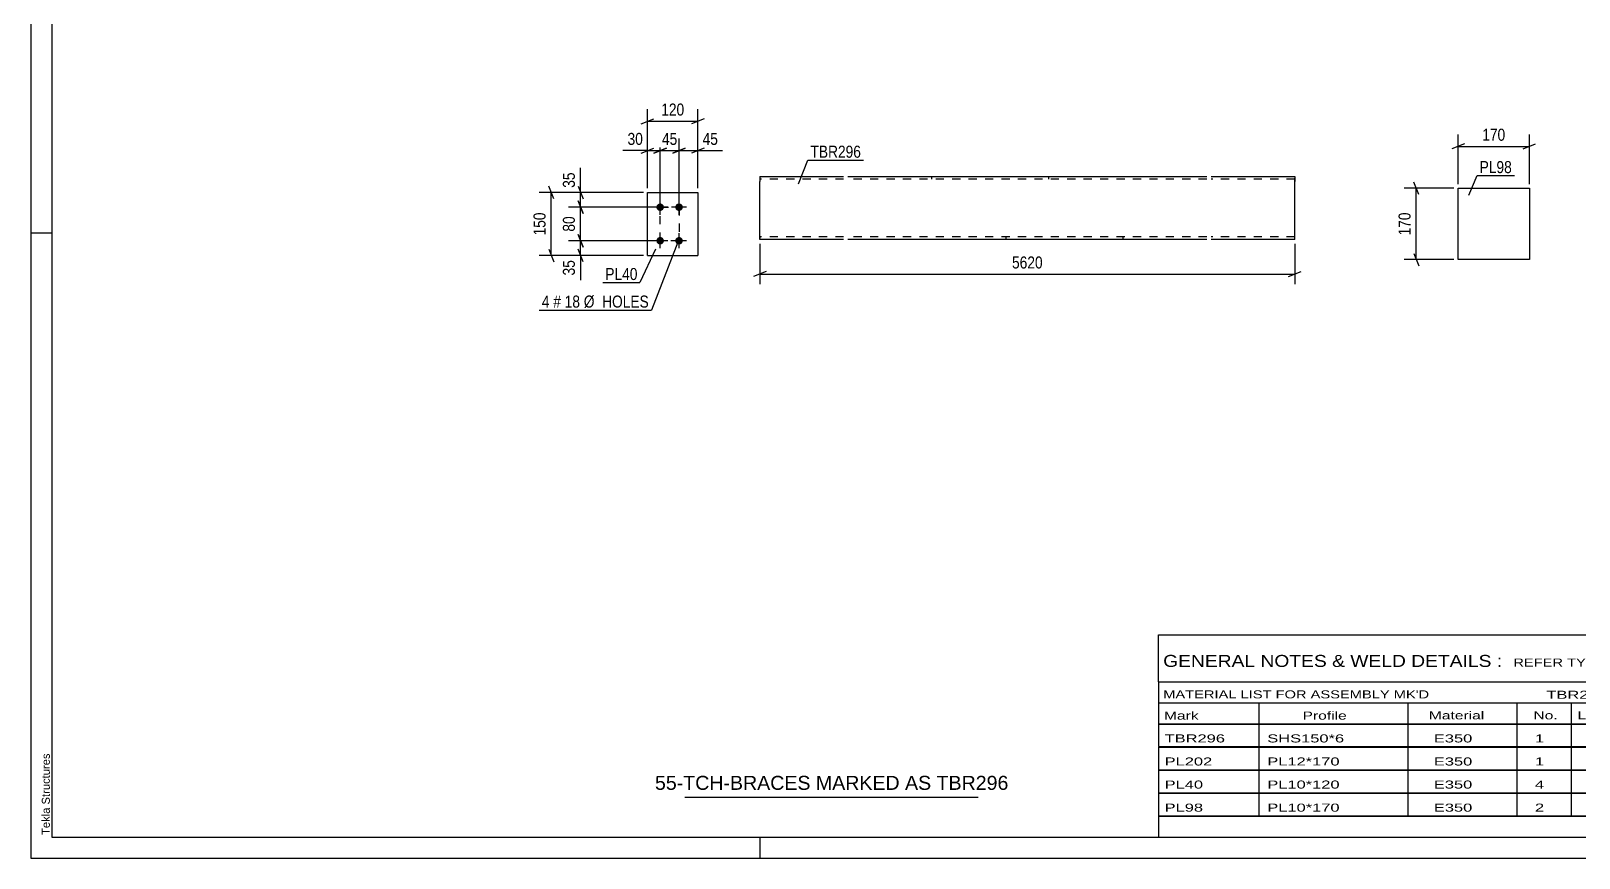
# Model space of a CAD drawing. Header units: millimetres. Extents: x 0 to 594, y 0 to 420.
# Drawn here: x 0 to 369.4, y 0 to 197.2 of the extents above; entities that cross this region are included whole.
import ezdxf

# ---------------------------------------------------------------- set-up
doc = ezdxf.new("R2010")
doc.units = ezdxf.units.MM
doc.linetypes.add('DXK_LINE_DOT2', pattern=[3.9198, 1.9599, -1.9599])
doc.styles.add('Arial', font='ARIAL.TTF', dxfattribs={"height": 0.2})
doc.styles.add('Arial Narrow', font='ARIALN.TTF', dxfattribs={"height": 0.2})

# ---------------------------------------------------------------- blocks, each defined once
blk = doc.blocks.new('Unknown-580609117-1130')
at = {"color": 5, "linetype": 'Continuous'}
for p, q in [((0, 420), (0, 0)), ((5, 415), (5, 5)), ((5, 149), (0, 149)), ((5, 5), (589, 5)), ((174, 0), (174, 5)), ((0, 0), (594, 0))]:
    blk.add_line(p, q, dxfattribs=at)
at = {"color": 174, "linetype": 'Continuous', "style": 'Arial'}
blk.add_text('Tekla Structures', height=1.9102, rotation=90, dxfattribs=at).set_placement((4.5, 5.5))
blk = doc.blocks.new('Bolt-580609117-2195 - 2161')
at = {"linetype": 'Continuous'}
for points in [[(150.13, 156.07), (150.32, 156.05), (150.5, 155.99), (150.66, 155.9), (150.8, 155.77), (150.91, 155.62), (150.99, 155.45), (151.03, 155.27), (151.03, 155.08), (150.99, 154.89), (150.91, 154.72), (150.8, 154.57), (150.66, 154.44), (150.5, 154.35), (150.32, 154.29), (150.13, 154.27), (149.95, 154.29), (149.77, 154.35), (149.61, 154.44), (149.47, 154.57), (149.35, 154.72), (149.28, 154.89), (149.24, 155.08), (149.24, 155.27), (149.28, 155.45), (149.35, 155.62), (149.47, 155.77), (149.61, 155.9), (149.77, 155.99), (149.95, 156.05)], [(154.63, 156.07), (154.82, 156.05), (155, 155.99), (155.16, 155.9), (155.3, 155.77), (155.41, 155.62), (155.49, 155.45), (155.53, 155.27), (155.53, 155.08), (155.49, 154.89), (155.41, 154.72), (155.3, 154.57), (155.16, 154.44), (155, 154.35), (154.82, 154.29), (154.63, 154.27), (154.45, 154.29), (154.27, 154.35), (154.11, 154.44), (153.97, 154.57), (153.85, 154.72), (153.78, 154.89), (153.74, 155.08), (153.74, 155.27), (153.78, 155.45), (153.85, 155.62), (153.97, 155.77), (154.11, 155.9), (154.27, 155.99), (154.45, 156.05)], [(150.13, 148.07), (150.32, 148.05), (150.5, 147.99), (150.66, 147.9), (150.8, 147.77), (150.91, 147.62), (150.99, 147.45), (151.03, 147.27), (151.03, 147.08), (150.99, 146.89), (150.91, 146.72), (150.8, 146.57), (150.66, 146.44), (150.5, 146.35), (150.32, 146.29), (150.13, 146.27), (149.95, 146.29), (149.77, 146.35), (149.61, 146.44), (149.47, 146.57), (149.35, 146.72), (149.28, 146.89), (149.24, 147.08), (149.24, 147.27), (149.28, 147.45), (149.35, 147.62), (149.47, 147.77), (149.61, 147.9), (149.77, 147.99), (149.95, 148.05)], [(154.63, 148.07), (154.82, 148.05), (155, 147.99), (155.16, 147.9), (155.3, 147.77), (155.41, 147.62), (155.49, 147.45), (155.53, 147.27), (155.53, 147.08), (155.49, 146.89), (155.41, 146.72), (155.3, 146.57), (155.16, 146.44), (155, 146.35), (154.82, 146.29), (154.63, 146.27), (154.45, 146.29), (154.27, 146.35), (154.11, 146.44), (153.97, 146.57), (153.85, 146.72), (153.78, 146.89), (153.74, 147.08), (153.74, 147.27), (153.78, 147.45), (153.85, 147.62), (153.97, 147.77), (154.11, 147.9), (154.27, 147.99), (154.45, 148.05)]]:
    blk.add_hatch(color=1, dxfattribs=at).paths.add_polyline_path(points)
at = {"color": 1, "linetype": 'Continuous'}
for p, q in [((151.93, 155.17), (148.33, 155.17)), ((150.13, 153.37), (150.13, 156.97)), ((156.43, 155.17), (152.83, 155.17)), ((154.63, 153.37), (154.63, 156.97)), ((150.13, 145.37), (150.13, 148.97)), ((154.63, 145.37), (154.63, 148.97)), ((151.93, 147.17), (148.33, 147.17)), ((156.43, 147.17), (152.83, 147.17))]:
    blk.add_line(p, q, dxfattribs=at)
blk = doc.blocks.new('Part-580609117-2200 - 2161')
at = {"color": 2, "linetype": 'Continuous'}
for p, q in [((147.13, 143.67), (147.13, 158.67)), ((147.13, 158.67), (159.13, 158.67)), ((159.13, 158.67), (159.13, 143.67)), ((147.13, 143.67), (147.13, 143.67)), ((147.13, 143.67), (159.13, 143.67)), ((159.13, 143.67), (159.13, 143.67))]:
    blk.add_line(p, q, dxfattribs=at)
at = {"color": 7, "linetype": 'DXK_LINE_DOT2'}
for p, q in [((147.13, 158.67), (159.13, 158.67)), ((147.13, 143.67), (159.13, 143.67))]:
    blk.add_line(p, q, dxfattribs=at)
blk = doc.blocks.new('Part-580609117-2404 - 2398')
at = {"color": 2, "linetype": 'Continuous'}
for p, q in [((340.53, 159.67), (357.53, 159.67)), ((340.53, 142.67), (340.53, 159.67)), ((357.53, 159.67), (357.53, 142.67)), ((357.53, 142.67), (340.53, 142.67))]:
    blk.add_line(p, q, dxfattribs=at)
blk = doc.blocks.new('Part-580609117-2436 - 2429')
at = {"color": 2, "linetype": 'Continuous'}
for p, q in [((173.91, 162.47), (173.91, 161.27)), ((173.91, 162.47), (193.91, 162.47)), ((173.91, 148.21), (173.91, 161.27)), ((194.91, 162.47), (280.57, 162.47)), ((281.57, 162.47), (301.57, 162.47)), ((301.57, 162.47), (301.57, 162.38)), ((301.57, 162.38), (301.57, 161.27)), ((301.57, 147.47), (301.57, 161.27)), ((173.91, 147.56), (173.91, 148.21)), ((173.91, 147.47), (173.91, 147.56)), ((193.91, 147.47), (173.91, 147.47)), ((280.57, 147.47), (194.91, 147.47)), ((301.57, 147.47), (281.57, 147.47))]:
    blk.add_line(p, q, dxfattribs=at)
at = {"color": 7, "linetype": 'DXK_LINE_DOT2'}
for p, q in [((193.91, 161.87), (173.91, 161.87)), ((280.57, 161.87), (194.91, 161.87)), ((214.91, 162.47), (214.91, 161.87)), ((242.83, 162.47), (242.83, 161.87)), ((301.57, 161.87), (281.57, 161.87)), ((301.57, 161.27), (301.57, 162.12)), ((173.91, 148.21), (173.91, 147.82)), ((173.91, 148.07), (173.91, 148.12)), ((193.91, 148.07), (173.91, 148.07)), ((280.57, 148.07), (194.91, 148.07)), ((232.65, 147.47), (232.65, 148.07)), ((260.57, 147.47), (260.57, 148.07)), ((301.57, 148.07), (281.57, 148.07)), ((301.57, 148.07), (301.57, 148.12))]:
    blk.add_line(p, q, dxfattribs=at)
blk = doc.blocks.new('Rectangle-580609117-2384 - 2161')
at = {"color": 1, "linetype": 'DXK_LINE_DOT2'}
blk.add_lwpolyline([(150.13, 155.17), (154.63, 155.17), (154.63, 147.17), (150.13, 147.17), (150.13, 155.17)], close=True, dxfattribs=at)
blk = doc.blocks.new('StraightDimension-580609117-2368 - 2161')
at = {"color": 7, "linetype": 'Continuous'}
for p, q in [((147.13, 159.67), (147.13, 178.52)), ((159.13, 159.67), (159.13, 178.52)), ((145.63, 175.07), (148.63, 176.27)), ((147.13, 175.67), (159.13, 175.67)), ((160.63, 176.27), (157.63, 175.07))]:
    blk.add_line(p, q, dxfattribs=at)
at = {"color": 0}
blk.add_wipeout([(156.48, 176.42), (156.48, 180.62), (149.79, 180.62), (149.79, 176.42)], dxfattribs=at)
at = {"color": 3, "style": 'Arial Narrow'}
blk.add_text('120', height=2.863, dxfattribs=at).set_placement((150.39, 177.02))
blk = doc.blocks.new('StraightDimension-580609117-2300 - 2161')
at = {"color": 7, "linetype": 'Continuous'}
for p, q in [((130.53, 160.17), (131.73, 157.17)), ((146.13, 158.67), (128.28, 158.67)), ((149.13, 155.17), (128.28, 155.17)), ((131.73, 153.67), (130.53, 156.67)), ((131.13, 155.17), (131.13, 158.67))]:
    blk.add_line(p, q, dxfattribs=at)
at = {"color": 0}
blk.add_wipeout([(130.38, 164.05), (126.18, 164.05), (126.18, 159.2), (130.38, 159.2)], dxfattribs=at)
at = {"color": 7, "linetype": 'Continuous'}
blk.add_line((131.13, 158.67), (131.13, 164.58), dxfattribs=at)
blk.add_line((131.13, 158.67), (131.13, 164.58), dxfattribs=at)
at = {"color": 3, "style": 'Arial Narrow'}
blk.add_text('35', height=2.863, rotation=90.0002, dxfattribs=at).set_placement((129.78, 159.8))
blk = doc.blocks.new('StraightDimension-580609117-2277 - 2161')
at = {"color": 7, "linetype": 'Continuous'}
for p, q in [((130.53, 148.67), (131.73, 145.67)), ((149.13, 147.17), (128.28, 147.17)), ((131.73, 142.17), (130.53, 145.17)), ((131.13, 143.67), (131.13, 147.17)), ((146.13, 143.67), (128.28, 143.67))]:
    blk.add_line(p, q, dxfattribs=at)
at = {"color": 0}
blk.add_wipeout([(130.38, 143.15), (126.18, 143.15), (126.18, 138.29), (130.38, 138.29)], dxfattribs=at)
at = {"color": 7, "linetype": 'Continuous'}
blk.add_line((131.13, 143.67), (131.13, 137.77), dxfattribs=at)
blk.add_line((131.13, 143.67), (131.13, 137.77), dxfattribs=at)
at = {"color": 3, "style": 'Arial Narrow'}
blk.add_text('35', height=2.863, rotation=90.0002, dxfattribs=at).set_placement((129.78, 138.89))
blk = doc.blocks.new('StraightDimension-580609117-2290 - 2161')
at = {"color": 7, "linetype": 'Continuous'}
for p, q in [((149.13, 155.17), (128.28, 155.17)), ((130.53, 156.67), (131.73, 153.67)), ((131.13, 147.17), (131.13, 155.17)), ((131.73, 145.67), (130.53, 148.67)), ((149.13, 147.17), (128.28, 147.17))]:
    blk.add_line(p, q, dxfattribs=at)
at = {"color": 0}
blk.add_wipeout([(130.38, 153.6), (126.18, 153.6), (126.18, 148.74), (130.38, 148.74)], dxfattribs=at)
at = {"color": 3, "style": 'Arial Narrow'}
blk.add_text('80', height=2.863, rotation=90.0002, dxfattribs=at).set_placement((129.78, 149.34))
blk = doc.blocks.new('StraightDimension-580609117-2314 - 2161')
at = {"color": 7, "linetype": 'Continuous'}
for p, q in [((124.73, 157.17), (123.53, 160.17)), ((146.13, 158.67), (121.28, 158.67)), ((124.13, 143.67), (124.13, 158.67)), ((123.53, 145.17), (124.73, 142.17)), ((146.13, 143.67), (121.28, 143.67))]:
    blk.add_line(p, q, dxfattribs=at)
at = {"color": 0}
blk.add_wipeout([(123.38, 154.51), (119.18, 154.51), (119.18, 147.83), (123.38, 147.83)], dxfattribs=at)
at = {"color": 3, "style": 'Arial Narrow'}
blk.add_text('150', height=2.863, rotation=90.0002, dxfattribs=at).set_placement((122.78, 148.43))
blk = doc.blocks.new('StraightDimension-580609117-2331 - 2161')
at = {"color": 7, "linetype": 'Continuous'}
for p, q in [((147.13, 159.67), (147.13, 171.52)), ((150.13, 156.17), (150.13, 171.52)), ((145.63, 168.07), (148.63, 169.27)), ((147.13, 168.67), (150.13, 168.67)), ((151.63, 169.27), (148.63, 168.07))]:
    blk.add_line(p, q, dxfattribs=at)
at = {"color": 0}
blk.add_wipeout([(146.61, 169.42), (146.61, 173.62), (141.75, 173.62), (141.75, 169.42)], dxfattribs=at)
at = {"color": 7, "linetype": 'Continuous'}
blk.add_line((147.13, 168.67), (141.23, 168.67), dxfattribs=at)
blk.add_line((147.13, 168.67), (141.23, 168.67), dxfattribs=at)
at = {"color": 3, "style": 'Arial Narrow'}
blk.add_text('30', height=2.863, dxfattribs=at).set_placement((142.35, 170.02))
blk = doc.blocks.new('StraightDimension-580609117-2344 - 2161')
at = {"color": 7, "linetype": 'Continuous'}
for p, q in [((150.13, 156.17), (150.13, 171.52)), ((154.63, 156.17), (154.63, 171.52)), ((148.63, 168.07), (151.63, 169.27)), ((150.13, 168.67), (154.63, 168.67)), ((156.13, 169.27), (153.13, 168.07))]:
    blk.add_line(p, q, dxfattribs=at)
at = {"color": 0}
blk.add_wipeout([(154.81, 169.42), (154.81, 173.62), (149.96, 173.62), (149.96, 169.42)], dxfattribs=at)
at = {"color": 3, "style": 'Arial Narrow'}
blk.add_text('45', height=2.863, dxfattribs=at).set_placement((150.56, 170.02))
blk = doc.blocks.new('StraightDimension-580609117-2354 - 2161')
at = {"color": 7, "linetype": 'Continuous'}
for p, q in [((154.63, 156.17), (154.63, 171.52)), ((159.13, 159.67), (159.13, 171.52)), ((153.13, 168.07), (156.13, 169.27)), ((154.63, 168.67), (159.13, 168.67)), ((160.63, 169.27), (157.63, 168.07))]:
    blk.add_line(p, q, dxfattribs=at)
at = {"color": 0}
blk.add_wipeout([(164.52, 169.42), (164.52, 173.62), (159.66, 173.62), (159.66, 169.42)], dxfattribs=at)
at = {"color": 7, "linetype": 'Continuous'}
blk.add_line((159.13, 168.67), (165.04, 168.67), dxfattribs=at)
blk.add_line((159.13, 168.67), (165.04, 168.67), dxfattribs=at)
at = {"color": 3, "style": 'Arial Narrow'}
blk.add_text('45', height=2.863, dxfattribs=at).set_placement((160.26, 170.02))
blk = doc.blocks.new('StraightDimension-580609117-2406 - 2398')
at = {"color": 7, "linetype": 'Continuous'}
for p, q in [((342.03, 170.27), (339.03, 169.07)), ((340.53, 160.67), (340.53, 172.52)), ((356.03, 169.07), (359.03, 170.27)), ((357.53, 160.67), (357.53, 172.52)), ((340.53, 169.67), (357.53, 169.67))]:
    blk.add_line(p, q, dxfattribs=at)
at = {"color": 0}
blk.add_wipeout([(352.38, 170.42), (352.38, 174.62), (345.69, 174.62), (345.69, 170.42)], dxfattribs=at)
at = {"color": 3, "style": 'Arial Narrow'}
blk.add_text('170', height=2.863, dxfattribs=at).set_placement((346.29, 171.02))
blk = doc.blocks.new('StraightDimension-580609117-2417 - 2398')
at = {"color": 7, "linetype": 'Continuous'}
for p, q in [((339.53, 159.67), (327.68, 159.67)), ((331.13, 158.17), (329.93, 161.17)), ((330.53, 142.67), (330.53, 159.67)), ((329.93, 144.17), (331.13, 141.17)), ((339.53, 142.67), (327.68, 142.67))]:
    blk.add_line(p, q, dxfattribs=at)
at = {"color": 0}
blk.add_wipeout([(329.78, 154.51), (325.58, 154.51), (325.58, 147.83), (329.78, 147.83)], dxfattribs=at)
at = {"color": 3, "style": 'Arial Narrow'}
blk.add_text('170', height=2.863, rotation=90.0002, dxfattribs=at).set_placement((329.18, 148.43))
blk = doc.blocks.new('StraightDimension-580609117-2442 - 2429')
at = {"color": 7, "linetype": 'Continuous'}
for p, q in [((173.91, 146.47), (173.91, 136.81)), ((301.57, 146.47), (301.57, 136.81)), ((175.41, 139.81), (172.41, 138.61)), ((173.91, 139.21), (301.57, 139.21)), ((300.07, 138.61), (303.07, 139.81))]:
    blk.add_line(p, q, dxfattribs=at)
at = {"color": 0}
blk.add_wipeout([(242, 139.96), (242, 144.16), (233.49, 144.16), (233.49, 139.96)], dxfattribs=at)
at = {"color": 3, "style": 'Arial Narrow'}
blk.add_text('5620', height=2.863, dxfattribs=at).set_placement((234.09, 140.56))
blk = doc.blocks.new('Unknown-580609117-4151')
at = {"color": 7, "linetype": 'Continuous'}
for p, q in [((269, 53.25), (429, 53.25)), ((269, 42), (269, 53.25)), ((429, 53.25), (429, 42)), ((269, 42), (429, 42)), ((269, 42), (269, 37)), ((429, 42), (429, 37)), ((269, 37), (429, 37)), ((269, 37), (269, 32)), ((293, 37), (293, 32)), ((328.5, 37), (328.5, 32)), ((354.5, 37), (354.5, 32)), ((367.5, 37), (367.5, 32)), ((385, 37), (385, 32)), ((407, 37), (407, 32)), ((429, 37), (429, 32)), ((269, 32), (429, 32)), ((269, 31.95), (269, 26.55)), ((269, 31.95), (429, 31.95)), ((293, 32), (293, 26.5)), ((328.5, 32), (328.5, 26.5)), ((354.5, 32), (354.5, 26.5)), ((367.5, 32), (367.5, 26.5)), ((385, 32), (385, 26.5)), ((407, 32), (407, 26.5)), ((429, 31.95), (429, 26.55)), ((269, 26.55), (429, 26.55)), ((269, 26.45), (269, 21.05)), ((269, 26.45), (429, 26.45)), ((293, 26.5), (293, 21)), ((328.5, 26.5), (328.5, 21)), ((354.5, 26.5), (354.5, 21)), ((367.5, 26.5), (367.5, 21)), ((385, 26.5), (385, 21)), ((407, 26.5), (407, 21)), ((429, 26.45), (429, 21.05)), ((269, 21.05), (429, 21.05)), ((269, 20.95), (269, 15.55)), ((269, 20.95), (429, 20.95)), ((293, 21), (293, 15.5)), ((328.5, 21), (328.5, 15.5)), ((354.5, 21), (354.5, 15.5)), ((367.5, 21), (367.5, 15.5)), ((385, 21), (385, 15.5)), ((407, 21), (407, 15.5)), ((429, 20.95), (429, 15.55)), ((269, 15.55), (429, 15.55)), ((269, 15.45), (269, 10.05)), ((269, 15.45), (429, 15.45)), ((293, 15.5), (293, 10)), ((328.5, 15.5), (328.5, 10)), ((354.5, 15.5), (354.5, 10)), ((367.5, 15.5), (367.5, 10)), ((385, 15.5), (385, 10)), ((407, 15.5), (407, 10)), ((429, 15.45), (429, 10.05)), ((269, 10.05), (429, 10.05)), ((269, 10), (429, 10)), ((269, 10), (269, 5)), ((385, 10), (385, 5)), ((407, 10), (407, 5)), ((429, 10), (429, 5)), ((269, 5), (429, 5))]:
    blk.add_line(p, q, dxfattribs=at)
at = {"color": 7, "style": 'Arial Narrow'}
for s, height, width, p in [('GENERAL NOTES & WELD DETAILS :', 2.8633, 1.4, (270.15, 45.56)), ('REFER TYP DRAWING TYP-01', 1.9089, 1.6, (353.7, 45.66)), ("MATERIAL LIST FOR ASSEMBLY MK'D", 1.9089, 1.6, (270.15, 38.06)), ('TBR296', 1.909, 1.794707, (361.59, 37.97)), ('55', 1.909, 1.794707, (389.99, 38.06)), ('No. Required', 1.9089, 1.6, (400.41, 38.06)), ('Mark', 1.909, 1.7, (270.34, 33)), ('Profile', 1.909, 1.7, (303.41, 33)), ('Material', 1.909, 1.7, (333.54, 33.06)), ('No.', 1.909, 1.7, (358.5, 33.06)), ('Length', 1.909, 1.7, (369, 33.06)), ('Area', 1.909, 1.7, (391.5, 33.06)), ('Weight', 1.909, 1.7, (411, 33.06))]:
    blk.add_text(s, height=height, dxfattribs=dict(at, width=width)).set_placement(p)
at = {"color": 7, "linetype": 'Continuous', "style": 'Arial Narrow'}
for s, height, width, p in [('TBR296', 1.909, 1.794707, (270.5, 27.56)), ('SHS150*6', 1.909, 1.794707, (295, 27.56)), ('E350', 1.909, 1.794707, (334.74, 27.56)), ('1', 1.91, 1.794707, (358.86, 27.56)), ('5620', 1.909, 1.794707, (371.58, 27.56)), ('3.4', 1.909, 1.794707, (395.32, 27.56)), ('152.1', 1.909, 1.794707, (411.96, 27.56)), ('PL202', 1.909, 1.794707, (270.5, 22.06)), ('PL12*170', 1.909, 1.794707, (295, 22.06)), ('E350', 1.909, 1.794707, (334.74, 22.06)), ('1', 1.91, 1.794707, (358.86, 22.06)), ('706', 1.909, 1.794707, (373.77, 22.06)), ('0.3', 1.909, 1.794707, (395.32, 22.06)), ('11.3', 1.909, 1.794707, (414.14, 22.06)), ('PL40', 1.909, 1.794707, (270.5, 16.56)), ('PL10*120', 1.909, 1.794707, (295, 16.56)), ('E350', 1.909, 1.794707, (334.74, 16.56)), ('4', 1.91, 1.794707, (358.86, 16.56)), ('150', 1.909, 1.794707, (373.77, 16.56)), ('0.0', 1.909, 1.794707, (395.32, 16.56)), ('5.7', 1.909, 1.794707, (416.33, 16.56)), ('PL98', 1.909, 1.794707, (270.5, 11.06)), ('PL10*170', 1.909, 1.794707, (295, 11.06)), ('E350', 1.909, 1.794707, (334.74, 11.06)), ('2', 1.91, 1.794707, (358.86, 11.06)), ('170', 1.909, 1.794707, (373.77, 11.06)), ('0.1', 1.909, 1.794707, (395.32, 11.06)), ('4.5', 1.909, 1.794707, (416.33, 11.06)), ('Total', 1.909, 1.7, (371.33, 6.5)), ('3.9', 1.909, 1.794707, (394.83, 6.5)), ('173.6', 1.909, 1.794707, (411.96, 6.5))]:
    blk.add_text(s, height=height, dxfattribs=dict(at, width=width)).set_placement(p)
blk = doc.blocks.new('Unknown-580609117-4152')
at = {"color": 7, "linetype": 'Continuous'}
blk.add_line((156, 14.5), (226, 14.5), dxfattribs=at)
at = {"color": 7, "style": 'Arial'}
blk.add_text('55-TCH-BRACES MARKED AS TBR296', height=3.3428, dxfattribs=at).set_placement((148.89, 16.25))
blk = doc.blocks.new('Mark-580609117-2191 - 2161')
at = {"color": 0}
blk.add_wipeout([(123.73, 131.24), (123.73, 134.24), (121.9, 134.24), (121.9, 131.24)], dxfattribs=at)
blk.add_wipeout([(123.73, 131.24), (123.73, 134.24), (121.9, 134.24), (121.9, 131.24)], dxfattribs=at)
blk.add_wipeout([(126.45, 131.24), (126.45, 134.24), (124.63, 134.24), (124.63, 131.24)], dxfattribs=at)
blk.add_wipeout([(126.45, 131.24), (126.45, 134.24), (124.63, 134.24), (124.63, 131.24)], dxfattribs=at)
at = {"color": 3, "style": 'Arial Narrow'}
blk.add_text('4', height=2.86, dxfattribs=at).set_placement((121.9, 131.24))
at = {"color": 0}
blk.add_wipeout([(131.01, 131.24), (131.01, 134.24), (127.35, 134.24), (127.35, 131.24)], dxfattribs=at)
blk.add_wipeout([(131.01, 131.24), (131.01, 134.24), (127.35, 134.24), (127.35, 131.24)], dxfattribs=at)
at = {"color": 3, "style": 'Arial Narrow'}
blk.add_text('#', height=2.86, dxfattribs=at).set_placement((124.63, 131.24))
at = {"color": 0}
blk.add_wipeout([(147.44, 131.24), (147.44, 134.24), (131.91, 134.24), (131.91, 131.24)], dxfattribs=at)
blk.add_wipeout([(147.44, 131.24), (147.44, 134.24), (131.91, 134.24), (131.91, 131.24)], dxfattribs=at)
at = {"color": 7, "linetype": 'Continuous'}
for p in [(154.47, 147.26), (121.3, 130.64)]:
    blk.add_line(p, (148.04, 130.64), dxfattribs=at)
at = {"color": 3, "style": 'Arial Narrow'}
for s, p in [('18', (127.35, 131.24)), ('Ø  HOLES', (131.91, 131.24))]:
    blk.add_text(s, height=2.863, dxfattribs=at).set_placement(p)
blk = doc.blocks.new('Mark-580609117-2196 - 2161')
at = {"color": 0}
blk.add_wipeout([(144.72, 137.81), (144.72, 140.81), (137.05, 140.81), (137.05, 137.81)], dxfattribs=at)
blk.add_wipeout([(144.72, 137.81), (144.72, 140.81), (137.05, 140.81), (137.05, 137.81)], dxfattribs=at)
at = {"color": 30, "linetype": 'Continuous'}
for p in [(148.98, 145.17), (136.45, 137.21)]:
    blk.add_line(p, (145.32, 137.21), dxfattribs=at)
at = {"color": 3, "style": 'Arial Narrow'}
blk.add_text('PL40', height=2.863, dxfattribs=at).set_placement((137.05, 137.81))
blk = doc.blocks.new('Mark-580609117-2400 - 2398')
at = {"color": 0}
blk.add_wipeout([(353.35, 163.3), (353.35, 166.3), (345.67, 166.3), (345.67, 163.3)], dxfattribs=at)
blk.add_wipeout([(353.35, 163.3), (353.35, 166.3), (345.67, 166.3), (345.67, 163.3)], dxfattribs=at)
at = {"color": 30, "linetype": 'Continuous'}
for p, q in [((343.11, 158.01), (345.07, 162.7)), ((345.07, 162.7), (353.95, 162.7))]:
    blk.add_line(p, q, dxfattribs=at)
at = {"color": 3, "style": 'Arial Narrow'}
blk.add_text('PL98', height=2.863, dxfattribs=at).set_placement((345.67, 163.3))
blk = doc.blocks.new('Mark-580609117-2432 - 2429')
at = {"color": 0}
blk.add_wipeout([(198.06, 166.97), (198.06, 169.97), (186, 169.97), (186, 166.97)], dxfattribs=at)
blk.add_wipeout([(198.06, 166.97), (198.06, 169.97), (186, 169.97), (186, 166.97)], dxfattribs=at)
at = {"color": 30, "linetype": 'Continuous'}
for p, q in [((183.17, 160.72), (185.4, 166.37)), ((185.4, 166.37), (198.66, 166.37))]:
    blk.add_line(p, q, dxfattribs=at)
at = {"color": 3, "style": 'Arial Narrow'}
blk.add_text('TBR296', height=2.863, dxfattribs=at).set_placement((186, 166.97))

msp = doc.modelspace()

# ---------------------------------------------------------------- block references
for name in ['Unknown-580609117-1130', 'Part-580609117-2436 - 2429', 'Part-580609117-2404 - 2398', 'Part-580609117-2200 - 2161', 'Bolt-580609117-2195 - 2161', 'Rectangle-580609117-2384 - 2161', 'Unknown-580609117-4151', 'Unknown-580609117-4152']:
    msp.add_blockref(name, (0, 0))

# ---------------------------------------------------------------- next in the draw order: block references
for name in ['StraightDimension-580609117-2368 - 2161', 'StraightDimension-580609117-2406 - 2398', 'Mark-580609117-2432 - 2429', 'StraightDimension-580609117-2277 - 2161', 'StraightDimension-580609117-2442 - 2429']:
    msp.add_blockref(name, (0, 0))

# ---------------------------------------------------------------- next in the draw order: block references
for name in ['Mark-580609117-2400 - 2398', 'StraightDimension-580609117-2300 - 2161', 'StraightDimension-580609117-2417 - 2398']:
    msp.add_blockref(name, (0, 0))

# ---------------------------------------------------------------- next in the draw order: block references
msp.add_blockref('StraightDimension-580609117-2290 - 2161', (0, 0))

# ---------------------------------------------------------------- next in the draw order: block references
msp.add_blockref('StraightDimension-580609117-2314 - 2161', (0, 0))

# ---------------------------------------------------------------- next in the draw order: block references
for name in ['StraightDimension-580609117-2331 - 2161', 'Mark-580609117-2191 - 2161']:
    msp.add_blockref(name, (0, 0))

# ---------------------------------------------------------------- next in the draw order: block references
for name in ['StraightDimension-580609117-2344 - 2161', 'Mark-580609117-2196 - 2161']:
    msp.add_blockref(name, (0, 0))

# ---------------------------------------------------------------- next in the draw order: block references
msp.add_blockref('StraightDimension-580609117-2354 - 2161', (0, 0))

doc.saveas('drawing.dxf')
